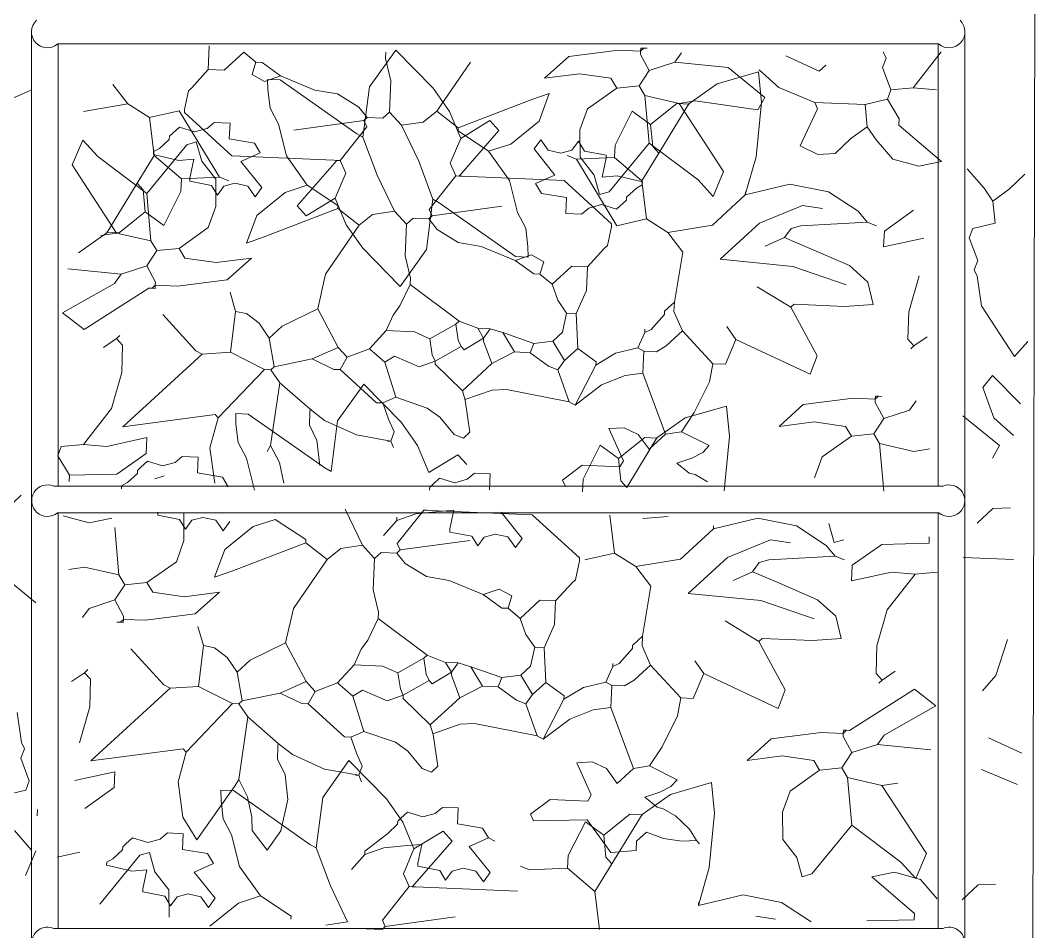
# Model space of a CAD drawing. Header units: centimetres. Extents: x 5667 to 17750, y 274 to 6203.
# Drawn here: x 10869.4 to 10971.9, y 5701.5 to 5793.7 of the extents above; entities that cross this region are included whole.
import ezdxf

# ---------------------------------------------------------------- set-up
doc = ezdxf.new("R2010")
doc.units = ezdxf.units.CM
doc.header["$MEASUREMENT"] = 0
for name, color, linetype, lineweight in [('A-FURN', 8, 'Continuous', 9), ('A-WALL-FULL', 7, 'Continuous', 20), ('G-HEDGE', 104, 'Continuous', 9)]:
    doc.layers.add(name, color=color, linetype=linetype, lineweight=lineweight)

msp = doc.modelspace()

# ---------------------------------------------------------------- linework, layer by layer
at = {"layer": 'A-FURN'}
for p, q in [((10870.51, 5792.31), (10870.51, 5641.99)), ((10964.95, 5792.31), (10964.95, 5641.99)), ((10873.14, 5791.3), (10917.73, 5791.3)), ((10873.21, 5791.3), (10873.21, 5746.55)), ((10962.32, 5791.3), (10917.73, 5791.3)), ((10962.25, 5791.3), (10962.25, 5746.55)), ((10872.75, 5746.55), (10917.73, 5746.55)), ((10962.71, 5746.55), (10917.73, 5746.55)), ((10873.14, 5743.84), (10917.73, 5743.84)), ((10873.21, 5743.84), (10873.21, 5701.79)), ((10962.32, 5743.84), (10917.73, 5743.84)), ((10962.25, 5743.84), (10962.25, 5701.79)), ((10872.75, 5701.79), (10917.73, 5701.79)), ((10962.71, 5701.79), (10917.73, 5701.79))]:
    msp.add_line(p, q, dxfattribs=at)
for centre, radius, start, end in [((10872.11, 5792.53), 1.61, 133.5381, 309.883), ((10963.35, 5792.53), 1.61, 230.117, 46.4619), ((10872.12, 5745.08), 1.6, 66.7709, 309.3571), ((10963.34, 5745.08), 1.6, 230.6429, 113.2291), ((10872.12, 5700.32), 1.6, 66.7709, 309.3571), ((10963.34, 5700.32), 1.6, 230.6429, 113.2291)]:
    msp.add_arc(centre, radius, start, end, dxfattribs=at)
at = {"layer": 'A-WALL-FULL'}
msp.add_line((10971.69, 5639.99), (10972.18, 5864.99), dxfattribs=at)
at = {"layer": 'G-HEDGE'}
for p, q in [((10888.39, 5788.71), (10888.49, 5791.1)), ((10889.99, 5788.64), (10891.98, 5790.47)), ((10893.21, 5789.46), (10891.98, 5790.47)), ((10904.71, 5786.97), (10907.36, 5790.69)), ((10906.32, 5789.84), (10906.35, 5790.48)), ((10907.36, 5790.69), (10911.15, 5786.84)), ((10922.42, 5787.83), (10924.86, 5790.02)), ((10924.86, 5790.02), (10929.91, 5790.67)), ((10932.13, 5790.57), (10929.91, 5790.67)), ((10932.13, 5790.57), (10932.12, 5790.25)), ((10932.12, 5790.25), (10933.01, 5788.62)), ((10932.15, 5790.89), (10932.13, 5790.57)), ((10932.47, 5790.87), (10932.13, 5790.57)), ((10932.15, 5790.89), (10932.47, 5790.87)), ((10932.47, 5790.87), (10932.79, 5790.86)), ((10936.28, 5790.39), (10935.6, 5789.46)), ((10950.21, 5788.56), (10946.84, 5790.1)), ((10956.97, 5789.86), (10956.68, 5790.51)), ((10959.71, 5786.87), (10962.54, 5790.49)), ((10892.84, 5788.2), (10893.21, 5789.46)), ((10893.85, 5789.43), (10893.21, 5789.46)), ((10895.71, 5788.07), (10893.85, 5789.43)), ((10906.86, 5787.58), (10906.32, 5789.84)), ((10911.51, 5784.51), (10914.92, 5789.47)), ((10935.6, 5789.46), (10933.01, 5788.62)), ((10935.6, 5789.46), (10941, 5788.91)), ((10941, 5788.91), (10944.7, 5785.87)), ((10950.21, 5788.56), (10950.88, 5789.17)), ((10956.61, 5788.92), (10956.97, 5789.86)), ((10957.47, 5786.65), (10956.61, 5788.92)), ((10886.72, 5786.87), (10888.39, 5788.71)), ((10888.39, 5788.71), (10889.99, 5788.64)), ((10894.09, 5787.5), (10892.84, 5788.2)), ((10895.71, 5788.07), (10894.09, 5787.5)), ((10899.16, 5786.64), (10895.71, 5788.07)), ((10925.97, 5788.28), (10922.42, 5787.83)), ((10925.97, 5788.28), (10929.14, 5787.83)), ((10929.14, 5787.83), (10929.74, 5786.84)), ((10933.01, 5788.62), (10931.98, 5787.07)), ((10939.9, 5787.27), (10944.06, 5788.48)), ((10944.06, 5788.48), (10944.36, 5785.39)), ((10944.14, 5788.68), (10946.11, 5786.91)), ((10880.26, 5785.23), (10878.75, 5787.21)), ((10886.39, 5786.56), (10886.72, 5786.87)), ((10894.4, 5787.71), (10895.68, 5787.66)), ((10894.43, 5786.65), (10894.4, 5787.71)), ((10895.68, 5787.66), (10903.42, 5782.21)), ((10904.04, 5781.87), (10904.71, 5786.97)), ((10906.72, 5784.4), (10906.86, 5787.58)), ((10911.15, 5786.84), (10912.81, 5784.46)), ((10929.74, 5786.84), (10926.77, 5784.74)), ((10931.98, 5787.07), (10929.74, 5786.84)), ((10931.98, 5787.07), (10932.58, 5786.08)), ((10937.03, 5785.25), (10939.9, 5787.27)), ((10946.11, 5786.91), (10949.75, 5785.39)), ((10957.47, 5786.65), (10959.71, 5786.87)), ((10959.71, 5786.87), (10962.08, 5786.67)), ((10868.47, 5785.75), (10870.43, 5786.62)), ((10885.98, 5784.66), (10886.39, 5786.56)), ((10894.64, 5784.79), (10894.43, 5786.65)), ((10899.16, 5786.64), (10901.47, 5786.24)), ((10901.47, 5786.24), (10903.61, 5784.92)), ((10921.14, 5785.68), (10922.9, 5786.3)), ((10922.9, 5786.3), (10921.88, 5783.5)), ((10932.58, 5786.08), (10936.05, 5785.29)), ((10932.58, 5786.08), (10933.01, 5781.27)), ((10944.7, 5785.87), (10944.01, 5784.63)), ((10957.11, 5785.7), (10957.47, 5786.65)), ((10875.76, 5784.47), (10880.26, 5785.23)), ((10880.26, 5785.23), (10882.44, 5783.86)), ((10895.48, 5783.2), (10894.64, 5784.79)), ((10903.61, 5784.92), (10904.46, 5783.86)), ((10913.67, 5782.82), (10921.14, 5785.68)), ((10933.15, 5783.15), (10935.79, 5785.27)), ((10933.98, 5780.24), (10937.03, 5785.25)), ((10935.79, 5785.27), (10937.07, 5785.22)), ((10937.66, 5785.54), (10936.05, 5785.29)), ((10936.05, 5785.29), (10940.54, 5778.39)), ((10944.01, 5784.63), (10937.66, 5785.54)), ((10944.36, 5785.39), (10943.83, 5779.89)), ((10950.04, 5784.74), (10949.75, 5785.39)), ((10954.85, 5785.16), (10949.75, 5785.39)), ((10954.85, 5785.16), (10957.11, 5785.7)), ((10955.07, 5782.92), (10954.85, 5785.16)), ((10958.3, 5783.74), (10957.11, 5785.7)), ((10882.44, 5783.86), (10885.44, 5784.54)), ((10882.91, 5780.01), (10882.44, 5783.86)), ((10889.52, 5777.81), (10885.44, 5784.54)), ((10885.98, 5784.66), (10885.97, 5784.35)), ((10885.97, 5784.35), (10890.76, 5779.99)), ((10904.13, 5783.55), (10904.46, 5783.86)), ((10904.46, 5783.86), (10906.06, 5783.79)), ((10906.06, 5783.79), (10906.72, 5784.4)), ((10907.94, 5783.07), (10906.72, 5784.4)), ((10911.51, 5784.51), (10910.15, 5783.4)), ((10913.67, 5782.82), (10911.51, 5784.51)), ((10912.81, 5784.46), (10913.93, 5781.75)), ((10926.77, 5784.74), (10926, 5782.6)), ((10931.29, 5784.51), (10929.55, 5781.07)), ((10933.15, 5783.15), (10931.29, 5784.51)), ((10948.28, 5780.98), (10950.04, 5784.74)), ((10958.27, 5783.1), (10958.3, 5783.74)), ((10884.8, 5782.27), (10885.47, 5782.88)), ((10885.47, 5782.88), (10887, 5782.41)), ((10887, 5782.41), (10888.27, 5782.75)), ((10888.27, 5782.75), (10889, 5783.37)), ((10889, 5783.37), (10890.59, 5783.3)), ((10890.59, 5783.3), (10890.52, 5781.7)), ((10895.48, 5783.2), (10896.3, 5779.97)), ((10904.13, 5783.55), (10897.06, 5782.58)), ((10901.72, 5779.51), (10904.42, 5782.9)), ((10904.42, 5782.9), (10904.13, 5783.55)), ((10910.15, 5783.4), (10907.94, 5783.07)), ((10907.94, 5783.07), (10909.68, 5779.43)), ((10913.66, 5782.5), (10913.67, 5782.82)), ((10913.93, 5781.75), (10916.88, 5783.54)), ((10916.88, 5783.54), (10917.8, 5782.54)), ((10921.88, 5783.5), (10918.99, 5781.17)), ((10933.15, 5783.15), (10933.37, 5780.91)), ((10953.42, 5781.72), (10955.07, 5782.92)), ((10955.07, 5782.92), (10955.97, 5781.6)), ((10962.58, 5779.4), (10958.27, 5783.1)), ((10884.47, 5781.97), (10884.45, 5781.65)), ((10884.8, 5782.27), (10884.47, 5781.97)), ((10890.52, 5781.7), (10893.06, 5781.27)), ((10903.42, 5782.21), (10904.04, 5781.87)), ((10905.49, 5778.03), (10904.04, 5781.87)), ((10913.93, 5781.75), (10912.87, 5779.25)), ((10916.76, 5780.45), (10913.66, 5782.5)), ((10917.8, 5782.54), (10913.77, 5777.93)), ((10926, 5782.6), (10926.03, 5779.84)), ((10951.83, 5780.21), (10953.42, 5781.72)), ((10874.63, 5779.06), (10875.69, 5781.57)), ((10877.22, 5779.91), (10875.69, 5781.57)), ((10882.16, 5776.18), (10886.21, 5781.11)), ((10883.46, 5780.73), (10882.86, 5780.41)), ((10884.45, 5781.65), (10883.46, 5780.73)), ((10886.21, 5781.11), (10887.18, 5781.39)), ((10887.73, 5779.45), (10887.18, 5781.39)), ((10893.06, 5781.27), (10893.65, 5780.29)), ((10918.99, 5781.17), (10916.76, 5780.45)), ((10921.35, 5780.68), (10922.03, 5781.61)), ((10923.47, 5778.04), (10921.35, 5780.68)), ((10922.79, 5780.54), (10922.03, 5781.61)), ((10925.85, 5781.45), (10925.19, 5780.55)), ((10926.45, 5780.46), (10925.85, 5781.45)), ((10933.01, 5781.27), (10928.96, 5776.34)), ((10929.55, 5781.07), (10929.49, 5779.8)), ((10933.01, 5781.27), (10937.95, 5777.55)), ((10933.37, 5780.91), (10933.98, 5780.24)), ((10948.28, 5780.98), (10950.07, 5780.13)), ((10955.97, 5781.6), (10957.67, 5779.65)), ((10882.16, 5776.18), (10877.22, 5779.91)), ((10881.19, 5777.21), (10882.91, 5780.01)), ((10882.86, 5780.41), (10882.84, 5780.1)), ((10882.84, 5780.1), (10884.14, 5779.81)), ((10885.68, 5777.65), (10882.91, 5780.01)), ((10884.14, 5779.81), (10885.4, 5779.51)), ((10885.4, 5779.51), (10886.92, 5779.63)), ((10886.92, 5779.63), (10886.52, 5777.73)), ((10890.76, 5779.99), (10901.08, 5779.54)), ((10893.65, 5780.29), (10891.7, 5779.42)), ((10896.3, 5779.97), (10898.4, 5777)), ((10918.87, 5777.48), (10916.76, 5780.45)), ((10924.08, 5780.25), (10922.79, 5780.54)), ((10925.19, 5780.55), (10924.08, 5780.25)), ((10925.65, 5779.65), (10924.71, 5780.01)), ((10929.49, 5779.8), (10925.65, 5779.65)), ((10925.65, 5779.65), (10929.73, 5772.91)), ((10926.03, 5779.84), (10927.44, 5778.01)), ((10928.66, 5780.05), (10926.45, 5780.46)), ((10928.25, 5777.83), (10928.65, 5779.73)), ((10928.65, 5779.73), (10928.66, 5780.05)), ((10929.49, 5779.8), (10932.26, 5777.44)), ((10933.98, 5780.24), (10932.26, 5777.44)), ((10943.83, 5779.89), (10942.73, 5776.03)), ((10950.07, 5780.13), (10951.83, 5780.21)), ((10957.67, 5779.65), (10960.28, 5778.92)), ((10879.11, 5772.16), (10874.63, 5779.06)), ((10889.14, 5777.62), (10887.73, 5779.45)), ((10891.7, 5779.42), (10893.82, 5776.77)), ((10897.37, 5774.91), (10901.4, 5779.52)), ((10901.4, 5779.52), (10901.08, 5779.54)), ((10901.72, 5779.51), (10901.4, 5779.52)), ((10902.3, 5778.21), (10901.72, 5779.51)), ((10909.68, 5779.43), (10911.12, 5775.59)), ((10912.87, 5779.25), (10913.45, 5777.95)), ((10962.58, 5779.4), (10960.28, 5778.92)), ((10966.89, 5776.72), (10965.19, 5778.67)), ((10885.62, 5776.38), (10885.68, 5777.65)), ((10885.68, 5777.65), (10889.52, 5777.81)), ((10886.52, 5777.73), (10886.51, 5777.41)), ((10889.17, 5774.85), (10889.14, 5777.62)), ((10889.52, 5777.81), (10890.46, 5777.45)), ((10901.23, 5775.7), (10902.3, 5778.21)), ((10907.23, 5774.39), (10905.49, 5778.03)), ((10913.45, 5777.95), (10910.75, 5774.55)), ((10913.45, 5777.95), (10913.77, 5777.93)), ((10913.77, 5777.93), (10914.09, 5777.92)), ((10924.41, 5777.47), (10914.09, 5777.92)), ((10921.51, 5777.17), (10923.47, 5778.04)), ((10927.44, 5778.01), (10927.99, 5776.07)), ((10929.76, 5777.95), (10928.25, 5777.83)), ((10931.03, 5777.64), (10929.76, 5777.95)), ((10932.33, 5777.36), (10931.03, 5777.64)), ((10940.54, 5778.39), (10939.47, 5775.88)), ((10971.03, 5778.11), (10969.43, 5776.61)), ((10881.19, 5777.21), (10878.14, 5772.2)), ((10881.8, 5776.55), (10881.19, 5777.21)), ((10882.02, 5774.3), (10881.8, 5776.55)), ((10886.51, 5777.41), (10888.72, 5776.99)), ((10888.72, 5776.99), (10889.32, 5776.01)), ((10889.32, 5776.01), (10889.98, 5776.91)), ((10889.98, 5776.91), (10891.08, 5777.2)), ((10891.08, 5777.2), (10892.38, 5776.92)), ((10892.38, 5776.92), (10893.14, 5775.84)), ((10893.82, 5776.77), (10893.14, 5775.84)), ((10896.18, 5776.28), (10898.4, 5777)), ((10898.4, 5777), (10901.51, 5774.95)), ((10919.68, 5774.26), (10918.87, 5777.48)), ((10922.11, 5776.18), (10921.51, 5777.17)), ((10929.2, 5773.11), (10924.41, 5777.47)), ((10930.71, 5775.81), (10931.71, 5776.72)), ((10931.71, 5776.72), (10932.31, 5777.04)), ((10932.26, 5777.44), (10932.73, 5773.59)), ((10932.31, 5777.04), (10932.33, 5777.36)), ((10937.95, 5777.55), (10939.47, 5775.88)), ((10947.25, 5777.11), (10942.73, 5776.03)), ((10947.25, 5777.11), (10951.15, 5776.34)), ((10967.79, 5775.4), (10966.89, 5776.72)), ((10969.43, 5776.61), (10967.79, 5775.4)), ((10882.59, 5771.37), (10882.16, 5776.18)), ((10883.88, 5772.94), (10885.62, 5776.38)), ((10893.29, 5773.95), (10896.18, 5776.28)), ((10901.23, 5775.7), (10898.28, 5773.91)), ((10902.36, 5772.99), (10901.23, 5775.7)), ((10911.12, 5775.59), (10910.46, 5770.49)), ((10911.75, 5775.24), (10911.12, 5775.59)), ((10924.64, 5775.75), (10922.11, 5776.18)), ((10924.58, 5774.16), (10924.64, 5775.75)), ((10928.96, 5776.34), (10927.99, 5776.07)), ((10930.7, 5775.49), (10930.71, 5775.81)), ((10942.73, 5776.03), (10939.41, 5772.98)), ((10942.73, 5776.03), (10942.75, 5776.35)), ((10951.15, 5776.34), (10954.14, 5774.37)), ((10888.39, 5772.72), (10889.17, 5774.85)), ((10901.49, 5774.64), (10894.03, 5771.77)), ((10898.28, 5773.91), (10897.37, 5774.91)), ((10901.51, 5774.95), (10901.49, 5774.64)), ((10901.49, 5774.64), (10903.65, 5772.95)), ((10910.75, 5774.55), (10911.04, 5773.9)), ((10911.04, 5773.9), (10918.1, 5774.87)), ((10919.49, 5769.8), (10911.75, 5775.24)), ((10926.9, 5774.7), (10926.17, 5774.09)), ((10928.17, 5775.05), (10926.9, 5774.7)), ((10929.7, 5774.57), (10928.17, 5775.05)), ((10930.37, 5775.18), (10929.7, 5774.57)), ((10930.37, 5775.18), (10930.7, 5775.49)), ((10944.17, 5773.15), (10948.53, 5774.94)), ((10948.53, 5774.94), (10950.53, 5774.64)), ((10967.79, 5775.4), (10968.01, 5773.16)), ((10882.02, 5774.3), (10879.37, 5772.18)), ((10882.02, 5774.3), (10883.88, 5772.94)), ((10892.27, 5771.15), (10893.29, 5773.95)), ((10903.65, 5772.95), (10905.02, 5774.05)), ((10905.02, 5774.05), (10907.23, 5774.39)), ((10907.23, 5774.39), (10908.45, 5773.06)), ((10909.11, 5773.67), (10908.45, 5773.06)), ((10910.71, 5773.6), (10909.11, 5773.67)), ((10911.04, 5773.9), (10910.71, 5773.6)), ((10911.55, 5772.54), (10910.71, 5773.6)), ((10919.68, 5774.26), (10920.52, 5772.66)), ((10926.17, 5774.09), (10924.58, 5774.16)), ((10932.73, 5773.59), (10929.73, 5772.91)), ((10934.9, 5772.22), (10932.73, 5773.59)), ((10954.14, 5774.37), (10955.06, 5773.26)), ((10959.76, 5774.47), (10956.8, 5772.37)), ((10885.43, 5770.61), (10888.39, 5772.72)), ((10903.65, 5772.95), (10900.25, 5767.99)), ((10904.02, 5770.62), (10902.36, 5772.99)), ((10908.45, 5773.06), (10908.31, 5769.87)), ((10913.69, 5771.22), (10911.55, 5772.54)), ((10920.52, 5772.66), (10920.74, 5770.81)), ((10929.18, 5772.79), (10928.78, 5770.89)), ((10929.18, 5772.79), (10929.2, 5773.11)), ((10939.41, 5772.98), (10934.9, 5772.22)), ((10940.18, 5769.52), (10944.17, 5773.15)), ((10947.37, 5772.64), (10946.69, 5771.71)), ((10948.34, 5772.91), (10947.37, 5772.64)), ((10955.06, 5773.26), (10948.34, 5772.91)), ((10955.06, 5773.26), (10956, 5772.9)), ((10965.75, 5772.62), (10965.39, 5771.68)), ((10968.01, 5773.16), (10965.75, 5772.62)), ((10878.14, 5772.2), (10875.27, 5770.18)), ((10877.51, 5771.91), (10879.11, 5772.16)), ((10879.37, 5772.18), (10878.1, 5772.24)), ((10882.59, 5771.37), (10879.11, 5772.16)), ((10894.03, 5771.77), (10892.27, 5771.15)), ((10934.9, 5772.22), (10936.41, 5770.24)), ((10946.69, 5771.71), (10944.74, 5770.84)), ((10946.69, 5771.71), (10949.2, 5770.64)), ((10956.8, 5772.37), (10956.73, 5770.78)), ((10960.78, 5771.65), (10956.73, 5770.78)), ((10965.39, 5771.68), (10966.25, 5769.4)), ((10882.16, 5768.84), (10883.19, 5770.39)), ((10883.19, 5770.39), (10882.59, 5771.37)), ((10883.19, 5770.39), (10885.43, 5770.61)), ((10886.03, 5769.63), (10885.43, 5770.61)), ((10907.81, 5766.77), (10904.02, 5770.62)), ((10910.46, 5770.49), (10907.81, 5766.77)), ((10916.01, 5770.81), (10913.69, 5771.22)), ((10916.01, 5770.81), (10919.46, 5769.38)), ((10920.74, 5770.81), (10920.76, 5769.74)), ((10928.45, 5770.59), (10926.77, 5768.75)), ((10928.78, 5770.89), (10928.45, 5770.59)), ((10949.2, 5770.64), (10953.27, 5768.87)), ((10889.2, 5769.17), (10886.03, 5769.63)), ((10889.2, 5769.17), (10892.75, 5769.63)), ((10892.75, 5769.63), (10890.31, 5767.43)), ((10908.31, 5769.87), (10908.85, 5767.61)), ((10919.46, 5769.38), (10921.08, 5769.95)), ((10919.46, 5769.38), (10921.32, 5768.03)), ((10920.76, 5769.74), (10919.49, 5769.8)), ((10921.08, 5769.95), (10922.33, 5769.26)), ((10935.56, 5765.17), (10936.41, 5770.24)), ((10947.55, 5768.79), (10940.18, 5769.52)), ((10966.25, 5769.4), (10965.89, 5768.46)), ((10879.57, 5767.99), (10874.17, 5768.55)), ((10879.57, 5767.99), (10882.16, 5768.84)), ((10883.05, 5767.2), (10882.16, 5768.84)), ((10922.33, 5769.26), (10921.95, 5768)), ((10925.18, 5768.82), (10923.19, 5766.99)), ((10926.77, 5768.75), (10925.18, 5768.82)), ((10926.77, 5768.75), (10926.67, 5766.35)), ((10952.92, 5766.92), (10947.55, 5768.79)), ((10953.27, 5768.87), (10955.12, 5767.19)), ((10965.89, 5768.46), (10966.18, 5767.81)), ((10878.89, 5767.07), (10879.57, 5767.99)), ((10890.31, 5767.43), (10885.26, 5766.79)), ((10900.25, 5767.99), (10899.46, 5764.51)), ((10908.85, 5767.61), (10908.82, 5766.97)), ((10921.32, 5768.03), (10921.95, 5768)), ((10921.95, 5768), (10923.19, 5766.99)), ((10960.32, 5767.83), (10959.28, 5764.19)), ((10966.18, 5767.81), (10966.63, 5764.79)), ((10873.65, 5764.1), (10878.89, 5767.07)), ((10875.82, 5762.41), (10882.38, 5766.59)), ((10882.7, 5766.58), (10882.38, 5766.59)), ((10882.7, 5766.58), (10883.03, 5766.89)), ((10883.02, 5766.57), (10882.7, 5766.58)), ((10883.02, 5766.57), (10883.03, 5766.89)), ((10883.03, 5766.89), (10883.05, 5767.2)), ((10883.03, 5766.89), (10885.26, 5766.79)), ((10908.82, 5766.97), (10907.77, 5764.79)), ((10908.82, 5766.97), (10913.77, 5763.25)), ((10923.19, 5766.99), (10923.75, 5765.37)), ((10926.67, 5766.35), (10925.61, 5764.01)), ((10947.34, 5764.66), (10943.92, 5766.72)), ((10955.66, 5764.93), (10955.12, 5767.19)), ((10890.59, 5766.17), (10891.14, 5764.23)), ((10923.75, 5765.37), (10924.65, 5764.05)), ((10899.46, 5764.51), (10895.87, 5762.75)), ((10899.46, 5764.51), (10901.52, 5760.59)), ((10907.77, 5764.79), (10907.09, 5763.86)), ((10934.56, 5764.26), (10934.54, 5763.94)), ((10935.56, 5765.17), (10934.56, 5764.26)), ((10935.56, 5765.17), (10935.51, 5764.22)), ((10947.34, 5764.66), (10947.68, 5764.96)), ((10947.34, 5764.66), (10950, 5759.75)), ((10947.68, 5764.96), (10952.77, 5764.74)), ((10952.77, 5764.74), (10955.66, 5764.93)), ((10966.63, 5764.79), (10969.97, 5759.66)), ((10875.82, 5762.41), (10873.65, 5764.1)), ((10883.79, 5763.92), (10887.14, 5760.26)), ((10891.14, 5764.23), (10890.65, 5760.11)), ((10892.27, 5764.01), (10891.14, 5764.23)), ((10893.55, 5763.04), (10892.27, 5764.01)), ((10907.09, 5763.86), (10906.38, 5762.29)), ((10913.77, 5763.25), (10913.43, 5762.94)), ((10913.77, 5763.25), (10915.65, 5762.53)), ((10924.65, 5764.05), (10924.25, 5762.15)), ((10924.65, 5764.05), (10925.61, 5764.01)), ((10925.61, 5764.01), (10925.77, 5760.49)), ((10934.54, 5763.94), (10933.2, 5762.4)), ((10935.51, 5764.22), (10936.39, 5762.26)), ((10959.28, 5764.19), (10959.19, 5761.41)), ((10894.54, 5761.53), (10893.55, 5763.04)), ((10895.87, 5762.75), (10894.54, 5761.53)), ((10906.38, 5762.29), (10904.7, 5760.45)), ((10906.38, 5762.29), (10909.25, 5762.17)), ((10913.43, 5762.94), (10910.81, 5761.46)), ((10913.43, 5762.94), (10913.68, 5761.34)), ((10915.65, 5762.53), (10916.24, 5761.54)), ((10915.65, 5762.53), (10916.92, 5762.47)), ((10916.92, 5762.47), (10916.24, 5761.54)), ((10916.92, 5762.47), (10918.18, 5762.1)), ((10932.56, 5762.43), (10932.55, 5762.11)), ((10933.2, 5762.4), (10932.55, 5762.11)), ((10936.39, 5762.26), (10934.72, 5760.74)), ((10936.39, 5762.26), (10939.43, 5758.94)), ((10941.77, 5761.39), (10940.87, 5762.7)), ((10877.79, 5760.59), (10879.1, 5761.49)), ((10879.1, 5761.49), (10879.44, 5761.79)), ((10879.71, 5760.82), (10879.1, 5761.49)), ((10894.54, 5761.53), (10895.05, 5758.64)), ((10909.25, 5762.17), (10910.81, 5761.46)), ((10910.81, 5761.46), (10911.06, 5759.85)), ((10913.68, 5761.34), (10913.97, 5760.69)), ((10916.24, 5761.54), (10914.28, 5760.35)), ((10916.24, 5761.54), (10916.23, 5761.23)), ((10916.23, 5761.23), (10917.09, 5758.95)), ((10918.18, 5762.1), (10921.33, 5761)), ((10918.18, 5762.1), (10919.38, 5760.13)), ((10923.25, 5761.24), (10921.33, 5761)), ((10924.25, 5762.15), (10923.25, 5761.24)), ((10923.25, 5761.24), (10924.45, 5759.27)), ((10932.55, 5762.11), (10931.84, 5760.54)), ((10941.77, 5761.39), (10940.71, 5758.88)), ((10941.77, 5761.39), (10949.28, 5757.87)), ((10959.19, 5761.41), (10959.8, 5760.75)), ((10961.12, 5761.65), (10959.8, 5760.75)), ((10969.97, 5759.67), (10971.32, 5761.2)), ((10879.63, 5758.04), (10879.71, 5760.82)), ((10887.14, 5760.26), (10887.76, 5759.91)), ((10901.52, 5760.59), (10898.91, 5759.43)), ((10901.52, 5760.59), (10902.43, 5759.59)), ((10904.7, 5760.45), (10902.43, 5759.59)), ((10904.7, 5760.45), (10906.24, 5759.11)), ((10913.97, 5760.69), (10911.35, 5759.2)), ((10914.28, 5760.35), (10913.97, 5760.69)), ((10921.33, 5761), (10920.97, 5760.06)), ((10925.77, 5760.49), (10924.45, 5759.27)), ((10925.77, 5760.49), (10927.63, 5759.13)), ((10931.84, 5760.54), (10929.58, 5760)), ((10931.84, 5760.54), (10932.47, 5760.2)), ((10932.47, 5760.2), (10932.37, 5757.97)), ((10933.74, 5760.14), (10932.47, 5760.2)), ((10934.72, 5760.74), (10933.74, 5760.14)), ((10959.8, 5760.75), (10959.47, 5760.44)), ((10887.76, 5759.91), (10879.74, 5752.56)), ((10890.65, 5760.11), (10887.76, 5759.91)), ((10890.65, 5760.11), (10894.08, 5758.36)), ((10898.91, 5759.43), (10895.05, 5758.64)), ((10898.91, 5759.43), (10901.1, 5758.37)), ((10902.43, 5759.59), (10901.74, 5758.35)), ((10907.23, 5759.7), (10906.24, 5759.11)), ((10909.73, 5758.64), (10907.23, 5759.7)), ((10911.35, 5759.2), (10909.73, 5758.64)), ((10911.06, 5759.85), (10911.35, 5759.2)), ((10911.35, 5759.2), (10911.34, 5758.88)), ((10919.38, 5760.13), (10917.09, 5758.95)), ((10919.38, 5760.13), (10920.97, 5760.06)), ((10920.97, 5760.06), (10922.82, 5758.7)), ((10924.45, 5759.27), (10923.77, 5758.34)), ((10929.58, 5760), (10927.62, 5758.81)), ((10927.63, 5759.13), (10927.62, 5758.81)), ((10949.28, 5757.87), (10950, 5759.75)), ((10894.08, 5758.36), (10889.4, 5753.46)), ((10894.08, 5758.36), (10894.72, 5758.33)), ((10895.05, 5758.64), (10894.72, 5758.33)), ((10894.72, 5758.33), (10895.62, 5757.02)), ((10901.1, 5758.37), (10901.74, 5758.35)), ((10901.74, 5758.35), (10905.42, 5754.99)), ((10906.24, 5759.11), (10907.36, 5755.55)), ((10911.34, 5758.88), (10914.1, 5756.21)), ((10917.09, 5758.95), (10914.1, 5756.21)), ((10922.82, 5758.7), (10923.77, 5758.34)), ((10923.77, 5758.34), (10924.9, 5755.1)), ((10927.62, 5758.81), (10925.52, 5754.75)), ((10939.11, 5757.12), (10939.43, 5758.94)), ((10940.71, 5758.88), (10939.43, 5758.94)), ((10878.59, 5754.4), (10879.63, 5758.04)), ((10928.19, 5756.8), (10930.58, 5757.74)), ((10930.58, 5757.74), (10932.37, 5757.97)), ((10932.37, 5757.97), (10934.65, 5751.8)), ((10937.57, 5753.99), (10939.11, 5757.12)), ((10967.76, 5757.76), (10966.75, 5756.52)), ((10970.58, 5754.88), (10967.76, 5757.76)), ((10895.62, 5757.02), (10894.7, 5750.67)), ((10895.62, 5757.02), (10898.69, 5754.33)), ((10901.47, 5753.15), (10904.12, 5756.88)), ((10904.12, 5756.88), (10907.91, 5753.03)), ((10914.1, 5756.21), (10914.37, 5755.24)), ((10917.12, 5756.28), (10914.35, 5755.31)), ((10918.57, 5756.34), (10917.12, 5756.28)), ((10924.9, 5755.1), (10918.57, 5756.34)), ((10925.52, 5754.75), (10928.19, 5756.8)), ((10966.75, 5756.52), (10967.88, 5753.46)), ((10907.36, 5755.55), (10906.06, 5754.97)), ((10910.55, 5754.45), (10907.36, 5755.55)), ((10914.37, 5755.24), (10914.87, 5752.03)), ((10924.9, 5755.1), (10925.52, 5754.75)), ((10948.6, 5754.8), (10953.65, 5755.44)), ((10955.88, 5755.35), (10953.65, 5755.44)), ((10955.88, 5755.35), (10955.86, 5755.03)), ((10955.86, 5755.03), (10956.75, 5753.39)), ((10955.89, 5755.67), (10955.88, 5755.35)), ((10956.21, 5755.65), (10955.88, 5755.35)), ((10955.89, 5755.67), (10956.21, 5755.65)), ((10956.21, 5755.65), (10956.53, 5755.64)), ((10960.02, 5755.17), (10959.34, 5754.24)), ((10875.76, 5750.78), (10878.59, 5754.4)), ((10898.62, 5752.74), (10898.68, 5754.01)), ((10898.69, 5754.33), (10898.68, 5754.01)), ((10898.69, 5754.33), (10900.14, 5753.19)), ((10905.42, 5754.99), (10906.06, 5754.97)), ((10906.06, 5754.97), (10906.63, 5753.34)), ((10911.82, 5753.54), (10910.55, 5754.45)), ((10936.26, 5752.05), (10937.57, 5753.99)), ((10936.66, 5753.46), (10940.82, 5754.66)), ((10940.82, 5754.66), (10941.12, 5751.58)), ((10946.16, 5752.6), (10948.6, 5754.8)), ((10959.34, 5754.24), (10956.75, 5753.39)), ((10879.74, 5752.56), (10889.09, 5753.79)), ((10888.56, 5750.44), (10889.4, 5753.46)), ((10889.09, 5753.79), (10889.4, 5753.46)), ((10891.17, 5753.9), (10892.44, 5753.84)), ((10891.19, 5752.83), (10891.17, 5753.9)), ((10892.44, 5753.84), (10900.18, 5748.4)), ((10900.14, 5753.19), (10903.4, 5751.73)), ((10900.81, 5748.05), (10901.47, 5753.15)), ((10906.63, 5753.34), (10907.21, 5752.04)), ((10907.91, 5753.03), (10909.57, 5750.65)), ((10913.27, 5751.78), (10911.82, 5753.54)), ((10933.79, 5751.44), (10936.66, 5753.46)), ((10949.71, 5753.06), (10946.16, 5752.6)), ((10949.71, 5753.06), (10952.88, 5752.6)), ((10956.75, 5753.39), (10955.72, 5751.84)), ((10964.74, 5753.68), (10968.44, 5750.65)), ((10967.88, 5753.46), (10969.86, 5751.69)), ((10891.41, 5750.98), (10891.19, 5752.83)), ((10899.39, 5751.17), (10898.62, 5752.74)), ((10907.21, 5752.04), (10906.85, 5751.1)), ((10914.87, 5752.03), (10914.21, 5751.42)), ((10930.47, 5752.46), (10928.93, 5752.37)), ((10928.93, 5752.37), (10930.39, 5749.12)), ((10931.9, 5751.78), (10930.47, 5752.46)), ((10936.26, 5752.05), (10934.65, 5751.8)), ((10936.26, 5752.05), (10939.07, 5750.65)), ((10952.88, 5752.6), (10953.48, 5751.62)), ((10878.13, 5750.58), (10882.18, 5751.46)), ((10882.11, 5749.86), (10882.18, 5751.46)), ((10892.25, 5749.39), (10891.41, 5750.98)), ((10899.67, 5748.64), (10899.39, 5751.17)), ((10903.4, 5751.73), (10906.85, 5751.1)), ((10906.53, 5751.11), (10906.85, 5751.1)), ((10906.85, 5751.1), (10907.14, 5750.45)), ((10914.21, 5751.42), (10913.27, 5751.78)), ((10929.91, 5749.34), (10932.56, 5751.46)), ((10930.74, 5746.43), (10933.79, 5751.44)), ((10932.99, 5750.28), (10931.9, 5751.78)), ((10932.56, 5751.46), (10933.83, 5751.4)), ((10934.65, 5751.8), (10932.99, 5750.28)), ((10941.12, 5751.58), (10940.59, 5746.07)), ((10953.48, 5751.62), (10950.51, 5749.52)), ((10955.72, 5751.84), (10953.48, 5751.62)), ((10955.72, 5751.84), (10956.32, 5750.86)), ((10873.16, 5749.61), (10873.52, 5750.56)), ((10873.52, 5750.56), (10875.76, 5750.78)), ((10875.76, 5750.78), (10878.13, 5750.58)), ((10889.06, 5746.87), (10888.56, 5750.44)), ((10894.7, 5750.67), (10894.36, 5750.05)), ((10894.7, 5750.67), (10895.59, 5748.93)), ((10909.57, 5750.65), (10910.7, 5747.94)), ((10928.05, 5750.7), (10926.31, 5747.26)), ((10929.91, 5749.34), (10928.05, 5750.7)), ((10937.31, 5749.4), (10938.45, 5749.96)), ((10938.45, 5749.96), (10939.07, 5750.65)), ((10956.32, 5750.86), (10959.8, 5750.07)), ((10956.32, 5750.86), (10956.75, 5746.05)), ((10961.4, 5750.32), (10959.8, 5750.07)), ((10968.44, 5750.65), (10967.75, 5749.4)), ((10874.35, 5747.65), (10873.16, 5749.61)), ((10879.14, 5747.76), (10882.11, 5749.86)), ((10881.56, 5748.46), (10882.23, 5749.07)), ((10882.23, 5749.07), (10883.76, 5748.6)), ((10883.76, 5748.6), (10885.03, 5748.94)), ((10885.03, 5748.94), (10885.76, 5749.55)), ((10885.76, 5749.55), (10887.36, 5749.48)), ((10887.36, 5749.48), (10887.29, 5747.89)), ((10892.25, 5749.39), (10893.06, 5746.16)), ((10895.59, 5748.93), (10896.04, 5746.86)), ((10910.7, 5747.94), (10913.65, 5749.73)), ((10913.65, 5749.73), (10914.56, 5748.73)), ((10929.91, 5749.34), (10930.13, 5747.09)), ((10930.39, 5749.12), (10930.04, 5748.49)), ((10935.8, 5748.88), (10937.31, 5749.4)), ((10937.04, 5747.87), (10935.8, 5748.88)), ((10950.51, 5749.52), (10949.74, 5747.38)), ((10881.22, 5747.84), (10880.22, 5746.92)), ((10881.23, 5748.15), (10881.22, 5747.84)), ((10881.56, 5748.46), (10881.23, 5748.15)), ((10887.29, 5747.89), (10889.82, 5747.46)), ((10900.18, 5748.4), (10900.81, 5748.05)), ((10914.6, 5747.25), (10915.33, 5747.86)), ((10915.33, 5747.86), (10916.92, 5747.79)), ((10926.22, 5748.66), (10924.24, 5747.15)), ((10930.04, 5748.49), (10926.22, 5748.66)), ((10937.65, 5747.72), (10937.04, 5747.87)), ((10874.32, 5747.01), (10874.35, 5747.65)), ((10874.35, 5747.65), (10879.14, 5747.76)), ((10880.22, 5746.92), (10879.62, 5746.6)), ((10882.97, 5747.3), (10883.94, 5747.58)), ((10889.82, 5747.46), (10890.42, 5746.48)), ((10911.13, 5746.76), (10911.8, 5747.37)), ((10911.8, 5747.37), (10913.33, 5746.9)), ((10913.33, 5746.9), (10914.6, 5747.25)), ((10916.92, 5747.79), (10916.85, 5746.19)), ((10924.24, 5747.15), (10924.53, 5746.5)), ((10926.31, 5747.26), (10926.25, 5745.99)), ((10930.13, 5747.09), (10930.74, 5746.43)), ((10938.91, 5746.99), (10937.65, 5747.72)), ((10879.62, 5746.6), (10879.61, 5746.28)), ((10910.8, 5746.46), (10910.78, 5746.14)), ((10911.13, 5746.76), (10910.8, 5746.46)), ((10929.96, 5746.58), (10924.53, 5746.5)), ((10867.88, 5744.12), (10869.47, 5745.63)), ((10883.28, 5743.91), (10883.27, 5743.6)), ((10885.93, 5741.04), (10885.91, 5743.8)), ((10903.99, 5740.57), (10902.25, 5744.21)), ((10907.46, 5743.09), (10909.38, 5743.76)), ((10910.21, 5744.13), (10907.51, 5740.74)), ((10909.38, 5743.76), (10911.73, 5744)), ((10910.21, 5744.13), (10910.53, 5744.12)), ((10910.53, 5744.12), (10910.85, 5744.1)), ((10921.17, 5743.65), (10910.85, 5744.1)), ((10911.73, 5744), (10913.25, 5744.12)), ((10913.25, 5744.12), (10912.85, 5742.22)), ((10918.03, 5743.91), (10920.15, 5741.26)), ((10967.79, 5744.3), (10966.2, 5742.79)), ((10969.55, 5744.37), (10967.79, 5744.3)), ((10873.72, 5743.56), (10876.33, 5742.83)), ((10876.33, 5742.83), (10878.63, 5743.31)), ((10883.27, 5743.6), (10885.48, 5743.18)), ((10885.48, 5743.18), (10886.08, 5742.2)), ((10886.08, 5742.2), (10886.74, 5743.1)), ((10886.74, 5743.1), (10887.85, 5743.39)), ((10887.85, 5743.39), (10889.14, 5743.11)), ((10889.14, 5743.11), (10889.9, 5742.03)), ((10890.58, 5742.96), (10889.9, 5742.03)), ((10892.94, 5742.47), (10895.17, 5743.19)), ((10895.17, 5743.19), (10898.27, 5741.14)), ((10907.46, 5743.09), (10906.12, 5741.56)), ((10907.47, 5743.41), (10907.46, 5743.09)), ((10925.96, 5739.3), (10921.17, 5743.65)), ((10929.02, 5743.63), (10929.49, 5739.78)), ((10934.93, 5743.49), (10932.37, 5743.28)), ((10944.01, 5743.3), (10939.5, 5742.22)), ((10944.01, 5743.3), (10947.91, 5742.53)), ((10951.18, 5742.78), (10951.73, 5740.84)), ((10879.35, 5737.56), (10878.92, 5742.37)), ((10890.05, 5740.14), (10892.94, 5742.47)), ((10912.85, 5742.22), (10912.83, 5741.9)), ((10912.83, 5741.9), (10915.05, 5741.49)), ((10916.31, 5741.4), (10917.41, 5741.7)), ((10917.41, 5741.7), (10918.71, 5741.41)), ((10939.5, 5742.22), (10936.17, 5739.17)), ((10939.5, 5742.22), (10939.51, 5742.54)), ((10947.91, 5742.53), (10950.9, 5740.56)), ((10885.16, 5738.9), (10885.93, 5741.04)), ((10898.26, 5740.82), (10890.79, 5737.96)), ((10898.27, 5741.14), (10898.26, 5740.82)), ((10898.26, 5740.82), (10900.42, 5739.13)), ((10907.51, 5740.74), (10907.8, 5740.09)), ((10907.8, 5740.09), (10914.87, 5741.06)), ((10915.05, 5741.49), (10915.65, 5740.5)), ((10915.65, 5740.5), (10916.31, 5741.4)), ((10918.71, 5741.41), (10919.47, 5740.34)), ((10920.15, 5741.26), (10919.47, 5740.34)), ((10940.93, 5739.34), (10945.29, 5741.12)), ((10945.29, 5741.12), (10947.3, 5740.83)), ((10952.7, 5741.12), (10951.73, 5740.84)), ((10956.53, 5740.66), (10953.56, 5738.56)), ((10961.32, 5740.77), (10956.53, 5740.66)), ((10961.35, 5741.41), (10961.32, 5740.77)), ((10889.03, 5737.34), (10890.05, 5740.14)), ((10900.42, 5739.13), (10901.79, 5740.24)), ((10901.79, 5740.24), (10903.99, 5740.57)), ((10903.99, 5740.57), (10905.21, 5739.24)), ((10905.87, 5739.85), (10905.21, 5739.24)), ((10907.47, 5739.78), (10905.87, 5739.85)), ((10907.8, 5740.09), (10907.47, 5739.78)), ((10908.32, 5738.73), (10907.47, 5739.78)), ((10929.49, 5739.78), (10926.49, 5739.1)), ((10931.67, 5738.41), (10929.49, 5739.78)), ((10950.9, 5740.56), (10951.82, 5739.45)), ((10882.19, 5736.8), (10885.16, 5738.9)), ((10900.42, 5739.13), (10897.01, 5734.17)), ((10905.21, 5739.24), (10905.07, 5736.06)), ((10910.46, 5737.4), (10908.32, 5738.73)), ((10925.95, 5738.98), (10925.55, 5737.08)), ((10925.95, 5738.98), (10925.96, 5739.3)), ((10936.17, 5739.17), (10931.67, 5738.41)), ((10936.94, 5735.7), (10940.93, 5739.34)), ((10944.14, 5738.82), (10943.46, 5737.89)), ((10945.11, 5739.1), (10944.14, 5738.82)), ((10951.82, 5739.45), (10945.11, 5739.1)), ((10951.82, 5739.45), (10952.77, 5739.09)), ((10964.77, 5739.34), (10969.87, 5739.12)), ((10870.93, 5734.74), (10867.23, 5737.77)), ((10874.27, 5738.1), (10875.88, 5738.35)), ((10879.35, 5737.56), (10875.88, 5738.35)), ((10890.79, 5737.96), (10889.03, 5737.34)), ((10931.67, 5738.41), (10933.18, 5736.43)), ((10943.46, 5737.89), (10941.5, 5737.02)), ((10943.46, 5737.89), (10945.96, 5736.83)), ((10953.56, 5738.56), (10953.49, 5736.96)), ((10957.54, 5737.83), (10953.49, 5736.96)), ((10959.91, 5737.64), (10957.08, 5734.02)), ((10959.91, 5737.64), (10957.54, 5737.83)), ((10962.15, 5737.86), (10959.91, 5737.64)), ((10878.92, 5735.03), (10879.95, 5736.58)), ((10879.95, 5736.58), (10879.35, 5737.56)), ((10879.95, 5736.58), (10882.19, 5736.8)), ((10882.79, 5735.81), (10882.19, 5736.8)), ((10912.77, 5737), (10910.46, 5737.4)), ((10912.77, 5737), (10916.22, 5735.57)), ((10925.21, 5736.77), (10923.54, 5734.93)), ((10925.55, 5737.08), (10925.21, 5736.77)), ((10945.96, 5736.83), (10950.04, 5735.05)), ((10885.96, 5735.36), (10882.79, 5735.81)), ((10885.96, 5735.36), (10889.51, 5735.82)), ((10889.51, 5735.82), (10887.07, 5733.62)), ((10905.07, 5736.06), (10905.61, 5733.8)), ((10916.22, 5735.57), (10917.84, 5736.14)), ((10916.22, 5735.57), (10918.08, 5734.21)), ((10917.84, 5736.14), (10919.09, 5735.45)), ((10932.32, 5731.36), (10933.18, 5736.43)), ((10944.31, 5734.98), (10936.94, 5735.7)), ((10876.33, 5734.18), (10878.92, 5735.03)), ((10879.81, 5733.39), (10878.92, 5735.03)), ((10919.09, 5735.45), (10918.72, 5734.19)), ((10921.94, 5735), (10919.95, 5733.17)), ((10923.54, 5734.93), (10921.94, 5735)), ((10923.54, 5734.93), (10923.44, 5732.54)), ((10949.69, 5733.11), (10944.31, 5734.98)), ((10950.04, 5735.05), (10951.88, 5733.38)), ((10875.65, 5733.25), (10876.33, 5734.18)), ((10887.07, 5733.62), (10882.03, 5732.98)), ((10897.01, 5734.17), (10896.22, 5730.7)), ((10905.61, 5733.8), (10905.58, 5733.16)), ((10918.08, 5734.21), (10918.72, 5734.19)), ((10918.72, 5734.19), (10919.95, 5733.17)), ((10957.08, 5734.02), (10956.04, 5730.38)), ((10879.46, 5732.77), (10879.14, 5732.78)), ((10879.46, 5732.77), (10879.8, 5733.07)), ((10879.78, 5732.75), (10879.46, 5732.77)), ((10879.78, 5732.75), (10879.8, 5733.07)), ((10879.8, 5733.07), (10879.81, 5733.39)), ((10879.8, 5733.07), (10882.03, 5732.98)), ((10905.58, 5733.16), (10904.53, 5730.97)), ((10905.58, 5733.16), (10910.53, 5729.44)), ((10919.95, 5733.17), (10920.52, 5731.55)), ((10923.44, 5732.54), (10922.37, 5730.2)), ((10944.11, 5730.84), (10940.69, 5732.91)), ((10952.42, 5731.12), (10951.88, 5733.38)), ((10887.35, 5732.36), (10887.91, 5730.42)), ((10920.52, 5731.55), (10921.42, 5730.24)), ((10887.91, 5730.42), (10887.41, 5726.29)), ((10889.03, 5730.2), (10887.91, 5730.42)), ((10896.22, 5730.7), (10892.63, 5728.94)), ((10896.22, 5730.7), (10898.28, 5726.78)), ((10904.53, 5730.97), (10903.85, 5730.05)), ((10931.32, 5730.44), (10931.31, 5730.12)), ((10932.32, 5731.36), (10931.32, 5730.44)), ((10932.32, 5731.36), (10932.28, 5730.4)), ((10932.28, 5730.4), (10933.15, 5728.45)), ((10944.11, 5730.84), (10944.44, 5731.15)), ((10944.11, 5730.84), (10946.77, 5725.94)), ((10944.44, 5731.15), (10949.54, 5730.93)), ((10949.54, 5730.93), (10952.42, 5731.12)), ((10968.08, 5727.39), (10969.26, 5731.03)), ((10880.55, 5730.1), (10883.9, 5726.45)), ((10890.31, 5729.22), (10889.03, 5730.2)), ((10903.85, 5730.05), (10903.14, 5728.48)), ((10910.53, 5729.44), (10910.2, 5729.13)), ((10910.53, 5729.44), (10912.41, 5728.71)), ((10921.42, 5730.24), (10921.01, 5728.34)), ((10921.42, 5730.24), (10922.37, 5730.2)), ((10922.37, 5730.2), (10922.54, 5726.68)), ((10931.31, 5730.12), (10929.96, 5728.59)), ((10956.04, 5730.38), (10955.96, 5727.6)), ((10891.3, 5727.72), (10890.31, 5729.22)), ((10892.63, 5728.94), (10891.3, 5727.72)), ((10903.14, 5728.48), (10901.47, 5726.64)), ((10903.14, 5728.48), (10906.01, 5728.35)), ((10906.01, 5728.35), (10907.58, 5727.65)), ((10910.2, 5729.13), (10907.58, 5727.65)), ((10910.2, 5729.13), (10910.45, 5727.52)), ((10912.41, 5728.71), (10913.01, 5727.73)), ((10912.41, 5728.71), (10913.69, 5728.66)), ((10913.69, 5728.66), (10913.01, 5727.73)), ((10913.69, 5728.66), (10914.95, 5728.28)), ((10929.33, 5728.62), (10929.31, 5728.3)), ((10929.96, 5728.59), (10929.31, 5728.3)), ((10933.15, 5728.45), (10931.49, 5726.93)), ((10933.15, 5728.45), (10936.2, 5725.12)), ((10938.54, 5727.58), (10937.64, 5728.89)), ((10874.55, 5726.77), (10875.87, 5727.67)), ((10875.87, 5727.67), (10876.2, 5727.98)), ((10876.48, 5727.01), (10875.87, 5727.67)), ((10891.3, 5727.72), (10891.81, 5724.82)), ((10907.58, 5727.65), (10907.83, 5726.04)), ((10910.45, 5727.52), (10910.74, 5726.87)), ((10913.01, 5727.73), (10911.04, 5726.54)), ((10913.01, 5727.73), (10912.99, 5727.41)), ((10912.99, 5727.41), (10913.85, 5725.14)), ((10914.95, 5728.28), (10918.09, 5727.19)), ((10914.95, 5728.28), (10916.14, 5726.32)), ((10920.02, 5727.43), (10918.09, 5727.19)), ((10921.01, 5728.34), (10920.02, 5727.43)), ((10920.02, 5727.43), (10921.21, 5725.46)), ((10929.31, 5728.3), (10928.61, 5726.73)), ((10938.54, 5727.58), (10937.47, 5725.07)), ((10938.54, 5727.58), (10946.05, 5724.06)), ((10955.96, 5727.6), (10956.57, 5726.93)), ((10957.88, 5727.83), (10956.57, 5726.93)), ((10966.74, 5725.85), (10968.08, 5727.39)), ((10876.39, 5724.23), (10876.48, 5727.01)), ((10883.9, 5726.45), (10884.53, 5726.1)), ((10887.41, 5726.29), (10884.53, 5726.1)), ((10887.41, 5726.29), (10890.84, 5724.55)), ((10898.28, 5726.78), (10895.68, 5725.61)), ((10898.28, 5726.78), (10899.2, 5725.78)), ((10901.47, 5726.64), (10899.2, 5725.78)), ((10901.47, 5726.64), (10903.01, 5725.29)), ((10910.74, 5726.87), (10908.12, 5725.39)), ((10911.04, 5726.54), (10910.74, 5726.87)), ((10916.14, 5726.32), (10913.85, 5725.14)), ((10916.14, 5726.32), (10917.73, 5726.25)), ((10918.09, 5727.19), (10917.73, 5726.25)), ((10922.54, 5726.68), (10921.21, 5725.46)), ((10922.54, 5726.68), (10924.39, 5725.32)), ((10928.61, 5726.73), (10926.35, 5726.19)), ((10928.61, 5726.73), (10929.23, 5726.38)), ((10929.23, 5726.38), (10929.13, 5724.15)), ((10930.5, 5726.33), (10929.23, 5726.38)), ((10931.49, 5726.93), (10930.5, 5726.33)), ((10956.57, 5726.93), (10956.24, 5726.63)), ((10884.53, 5726.1), (10876.5, 5718.74)), ((10895.68, 5725.61), (10891.81, 5724.82)), ((10895.68, 5725.61), (10897.87, 5724.56)), ((10899.2, 5725.78), (10898.5, 5724.53)), ((10903.99, 5725.89), (10903.01, 5725.29)), ((10903.01, 5725.29), (10904.13, 5721.73)), ((10906.5, 5724.82), (10903.99, 5725.89)), ((10908.12, 5725.39), (10906.5, 5724.82)), ((10907.83, 5726.04), (10908.12, 5725.39)), ((10908.12, 5725.39), (10908.1, 5725.07)), ((10917.73, 5726.25), (10919.59, 5724.89)), ((10921.21, 5725.46), (10920.53, 5724.53)), ((10926.35, 5726.19), (10924.38, 5725)), ((10924.39, 5725.32), (10924.38, 5725)), ((10946.05, 5724.06), (10946.77, 5725.94)), ((10959.86, 5726.01), (10953.29, 5721.83)), ((10959.86, 5726.01), (10962.02, 5724.32)), ((10890.84, 5724.55), (10886.16, 5719.64)), ((10890.84, 5724.55), (10891.48, 5724.52)), ((10891.81, 5724.82), (10891.48, 5724.52)), ((10891.48, 5724.52), (10892.38, 5723.2)), ((10897.87, 5724.56), (10898.5, 5724.53)), ((10898.5, 5724.53), (10902.19, 5721.18)), ((10908.1, 5725.07), (10910.86, 5722.4)), ((10913.85, 5725.14), (10910.86, 5722.4)), ((10919.59, 5724.89), (10920.53, 5724.53)), ((10920.53, 5724.53), (10921.67, 5721.29)), ((10924.38, 5725), (10922.29, 5720.94)), ((10935.88, 5723.3), (10936.2, 5725.12)), ((10937.47, 5725.07), (10936.2, 5725.12)), ((10962.02, 5724.32), (10956.78, 5721.35)), ((10869.49, 5720.61), (10869.04, 5723.63)), ((10875.36, 5720.59), (10876.39, 5724.23)), ((10924.96, 5722.98), (10927.34, 5723.92)), ((10927.34, 5723.92), (10929.13, 5724.15)), ((10929.13, 5724.15), (10931.42, 5717.99)), ((10934.33, 5720.18), (10935.88, 5723.3)), ((10892.38, 5723.2), (10891.47, 5716.86)), ((10892.38, 5723.2), (10895.46, 5720.52)), ((10910.86, 5722.4), (10911.14, 5721.43)), ((10913.88, 5722.46), (10911.12, 5721.5)), ((10915.33, 5722.52), (10913.88, 5722.46)), ((10921.67, 5721.29), (10915.33, 5722.52)), ((10922.29, 5720.94), (10924.96, 5722.98)), ((10902.19, 5721.18), (10902.83, 5721.15)), ((10904.13, 5721.73), (10902.83, 5721.15)), ((10907.32, 5720.64), (10904.13, 5721.73)), ((10911.14, 5721.43), (10911.63, 5718.21)), ((10921.67, 5721.29), (10922.29, 5720.94)), ((10945.36, 5720.99), (10950.41, 5721.63)), ((10952.64, 5721.53), (10950.41, 5721.63)), ((10952.64, 5721.53), (10952.63, 5721.22)), ((10952.63, 5721.22), (10953.51, 5719.58)), ((10952.65, 5721.85), (10952.64, 5721.53)), ((10952.97, 5721.84), (10952.64, 5721.53)), ((10952.65, 5721.85), (10952.97, 5721.84)), ((10952.97, 5721.84), (10953.29, 5721.83)), ((10956.78, 5721.35), (10956.1, 5720.42)), ((10869.78, 5719.96), (10869.49, 5720.61)), ((10895.39, 5718.92), (10895.44, 5720.2)), ((10895.46, 5720.52), (10895.44, 5720.2)), ((10895.46, 5720.52), (10896.9, 5719.38)), ((10902.83, 5721.15), (10903.39, 5719.53)), ((10908.58, 5719.72), (10907.32, 5720.64)), ((10933.02, 5718.24), (10934.33, 5720.18)), ((10942.92, 5718.79), (10945.36, 5720.99)), ((10956.1, 5720.42), (10953.51, 5719.58)), ((10956.1, 5720.42), (10961.5, 5719.87)), ((10970.72, 5719.52), (10967.34, 5721.07)), ((10869.42, 5719.01), (10869.78, 5719.96)), ((10876.5, 5718.74), (10885.86, 5719.98)), ((10885.33, 5716.62), (10886.16, 5719.64)), ((10885.86, 5719.98), (10886.16, 5719.64)), ((10896.9, 5719.38), (10900.16, 5717.92)), ((10903.39, 5719.53), (10903.97, 5718.23)), ((10910.03, 5717.97), (10908.58, 5719.72)), ((10946.47, 5719.25), (10942.92, 5718.79)), ((10946.47, 5719.25), (10949.65, 5718.79)), ((10953.51, 5719.58), (10952.49, 5718.03)), ((10870.28, 5716.74), (10869.42, 5719.01)), ((10896.16, 5717.35), (10895.39, 5718.92)), ((10899.97, 5715.05), (10902.62, 5718.77)), ((10902.62, 5718.77), (10906.41, 5714.92)), ((10903.97, 5718.23), (10903.61, 5717.29)), ((10911.63, 5718.21), (10910.97, 5717.6)), ((10927.23, 5718.65), (10925.7, 5718.56)), ((10925.7, 5718.56), (10927.15, 5715.3)), ((10928.67, 5717.97), (10927.23, 5718.65)), ((10933.02, 5718.24), (10931.42, 5717.99)), ((10933.02, 5718.24), (10935.84, 5716.84)), ((10949.65, 5718.79), (10950.24, 5717.81)), ((10874.9, 5716.77), (10878.94, 5717.64)), ((10878.87, 5716.05), (10878.94, 5717.64)), ((10896.43, 5714.83), (10896.16, 5717.35)), ((10900.16, 5717.92), (10903.61, 5717.29)), ((10903.3, 5717.3), (10903.61, 5717.29)), ((10903.61, 5717.29), (10903.9, 5716.64)), ((10910.97, 5717.6), (10910.03, 5717.97)), ((10929.75, 5716.47), (10928.67, 5717.97)), ((10931.42, 5717.99), (10929.75, 5716.47)), ((10950.24, 5717.81), (10947.28, 5715.7)), ((10952.49, 5718.03), (10950.24, 5717.81)), ((10952.49, 5718.03), (10953.08, 5717.05)), ((10966.62, 5717.87), (10970.26, 5716.35)), ((10869.92, 5715.8), (10870.28, 5716.74)), ((10875.91, 5713.94), (10878.87, 5716.05)), ((10885.83, 5713.06), (10885.33, 5716.62)), ((10891.12, 5716.24), (10887.23, 5710.77)), ((10891.47, 5716.86), (10891.12, 5716.24)), ((10891.47, 5716.86), (10892.35, 5715.12)), ((10934.07, 5715.58), (10935.21, 5716.15)), ((10935.16, 5715.36), (10939.32, 5716.56)), ((10935.21, 5716.15), (10935.84, 5716.84)), ((10939.32, 5716.56), (10939.62, 5713.47)), ((10953.08, 5717.05), (10956.56, 5716.26)), ((10953.08, 5717.05), (10953.51, 5712.24)), ((10958.17, 5716.5), (10956.56, 5716.26)), ((10956.56, 5716.26), (10961.05, 5709.36)), ((10867.66, 5715.26), (10869.92, 5715.8)), ((10889.66, 5715.8), (10890.94, 5715.74)), ((10889.69, 5714.73), (10889.66, 5715.8)), ((10890.94, 5715.74), (10898.68, 5710.3)), ((10892.35, 5715.12), (10892.81, 5713.04)), ((10899.3, 5709.95), (10899.97, 5715.05)), ((10927.15, 5715.3), (10926.8, 5714.68)), ((10932.29, 5713.33), (10935.16, 5715.36)), ((10932.57, 5715.07), (10934.07, 5715.58)), ((10933.8, 5714.06), (10932.57, 5715.07)), ((10947.28, 5715.7), (10946.5, 5713.57)), ((10889.9, 5712.88), (10889.69, 5714.73)), ((10895.74, 5711.66), (10896.43, 5714.83)), ((10906.41, 5714.92), (10908.07, 5712.54)), ((10911.36, 5713.43), (10912.09, 5714.04)), ((10912.09, 5714.04), (10913.69, 5713.98)), ((10922.98, 5714.85), (10921, 5713.34)), ((10926.8, 5714.68), (10922.98, 5714.85)), ((10934.41, 5713.91), (10933.8, 5714.06)), ((10871.09, 5713.2), (10871.11, 5713.83)), ((10887.23, 5710.77), (10885.83, 5713.06)), ((10892.81, 5713.04), (10892.84, 5711.69)), ((10907.89, 5712.95), (10908.56, 5713.56)), ((10908.56, 5713.56), (10910.09, 5713.09)), ((10910.09, 5713.09), (10911.36, 5713.43)), ((10913.69, 5713.98), (10913.62, 5712.38)), ((10921, 5713.34), (10921.29, 5712.69)), ((10928.41, 5711.23), (10931.05, 5713.35)), ((10929.24, 5708.32), (10932.29, 5713.33)), ((10931.05, 5713.35), (10932.33, 5713.3)), ((10935.67, 5713.18), (10934.41, 5713.91)), ((10937.08, 5711.83), (10935.67, 5713.18)), ((10939.62, 5713.47), (10939.09, 5707.97)), ((10946.5, 5713.57), (10946.53, 5710.8)), ((10890.74, 5711.28), (10889.9, 5712.88)), ((10907.55, 5712.33), (10906.55, 5711.41)), ((10907.56, 5712.65), (10907.55, 5712.33)), ((10907.89, 5712.95), (10907.56, 5712.65)), ((10908.07, 5712.54), (10909.19, 5709.84)), ((10913.62, 5712.38), (10916.15, 5711.95)), ((10916.15, 5711.95), (10916.75, 5710.97)), ((10926.72, 5712.77), (10921.29, 5712.69)), ((10926.55, 5712.59), (10924.81, 5709.16)), ((10928.41, 5711.23), (10926.55, 5712.59)), ((10929.13, 5709.47), (10926.72, 5712.77)), ((10953.51, 5712.24), (10949.46, 5707.31)), ((10953.51, 5712.24), (10958.46, 5708.51)), ((10868.79, 5711.7), (10870.48, 5709.75)), ((10880.06, 5710.35), (10880.73, 5710.96)), ((10880.73, 5710.96), (10882.26, 5710.49)), ((10883.53, 5710.84), (10884.26, 5711.45)), ((10884.26, 5711.45), (10885.85, 5711.38)), ((10885.85, 5711.38), (10885.78, 5709.78)), ((10890.74, 5711.28), (10891.56, 5708.05)), ((10894.35, 5709.71), (10892.84, 5711.69)), ((10894.35, 5709.71), (10895.74, 5711.66)), ((10906.55, 5711.41), (10904.24, 5709.6)), ((10909.19, 5709.84), (10912.15, 5711.62)), ((10912.15, 5711.62), (10913.06, 5710.63)), ((10916.75, 5710.97), (10914.79, 5710.1)), ((10917.37, 5710.62), (10916.75, 5710.97)), ((10928.41, 5711.23), (10928.63, 5708.99)), ((10931.73, 5710.63), (10932.73, 5711.55)), ((10932.73, 5711.55), (10934.46, 5710.9)), ((10937.8, 5710.69), (10937.08, 5711.83)), ((10879.73, 5710.05), (10879.72, 5709.73)), ((10880.06, 5710.35), (10879.73, 5710.05)), ((10882.26, 5710.49), (10883.53, 5710.84)), ((10898.68, 5710.3), (10899.3, 5709.95)), ((10900.75, 5706.11), (10899.3, 5709.95)), ((10904.22, 5709.28), (10906.14, 5709.95)), ((10906.14, 5709.95), (10908.5, 5710.19)), ((10908.5, 5710.19), (10910.01, 5710.3)), ((10913.06, 5710.63), (10909.03, 5706.01)), ((10910.01, 5710.3), (10909.61, 5708.41)), ((10914.79, 5710.1), (10916.91, 5707.45)), ((10931.69, 5709.68), (10931.73, 5710.63)), ((10934.46, 5710.9), (10936.32, 5710.63)), ((10936.32, 5710.63), (10937.8, 5710.69)), ((10937.8, 5710.69), (10938.11, 5710.36)), ((10946.53, 5710.8), (10947.94, 5708.97)), ((10869.89, 5707.14), (10870.95, 5709.65)), ((10873.09, 5709.02), (10875.39, 5709.5)), ((10877.42, 5704.26), (10881.47, 5709.19)), ((10879.72, 5709.73), (10878.72, 5708.82)), ((10881.47, 5709.19), (10882.44, 5709.47)), ((10882.99, 5707.53), (10882.44, 5709.47)), ((10885.78, 5709.78), (10888.32, 5709.36)), ((10888.32, 5709.36), (10888.91, 5708.37)), ((10904.22, 5709.28), (10902.88, 5707.74)), ((10904.24, 5709.6), (10904.22, 5709.28)), ((10909.19, 5709.84), (10908.13, 5707.33)), ((10924.81, 5709.16), (10924.75, 5707.88)), ((10928.63, 5708.99), (10929.24, 5708.32)), ((10931.69, 5709.68), (10929.13, 5709.47)), ((10947.94, 5708.97), (10948.49, 5707.03)), ((10961.05, 5709.36), (10959.98, 5706.85)), ((10878.12, 5708.5), (10878.1, 5708.18)), ((10878.1, 5708.18), (10879.4, 5707.89)), ((10878.72, 5708.82), (10878.12, 5708.5)), ((10879.4, 5707.89), (10880.66, 5707.59)), ((10888.91, 5708.37), (10886.96, 5707.5)), ((10891.56, 5708.05), (10893.67, 5705.09)), ((10909.61, 5708.41), (10909.6, 5708.09)), ((10909.6, 5708.09), (10911.81, 5707.67)), ((10913.07, 5707.59), (10914.18, 5707.88)), ((10914.18, 5707.88), (10915.47, 5707.6)), ((10920.91, 5707.73), (10919.97, 5708.09)), ((10924.75, 5707.88), (10920.91, 5707.73)), ((10924.75, 5707.88), (10927.52, 5705.53)), ((10929.24, 5708.32), (10927.52, 5705.53)), ((10939.09, 5707.97), (10937.99, 5704.11)), ((10958.46, 5708.51), (10959.98, 5706.85)), ((10880.66, 5707.59), (10882.18, 5707.71)), ((10882.18, 5707.71), (10881.78, 5705.81)), ((10884.4, 5705.7), (10882.99, 5707.53)), ((10886.96, 5707.5), (10889.08, 5704.85)), ((10908.13, 5707.33), (10908.71, 5706.03)), ((10911.81, 5707.67), (10912.41, 5706.69)), ((10912.41, 5706.69), (10913.07, 5707.59)), ((10915.47, 5707.6), (10916.23, 5706.52)), ((10916.91, 5707.45), (10916.23, 5706.52)), ((10949.46, 5707.31), (10948.49, 5707.03)), ((10957.84, 5707.48), (10955.54, 5707)), ((10955.54, 5707), (10959.85, 5703.3)), ((10960.45, 5706.75), (10957.84, 5707.48)), ((10881.78, 5705.81), (10881.77, 5705.49)), ((10902.49, 5702.47), (10900.75, 5706.11)), ((10908.71, 5706.03), (10906.01, 5702.63)), ((10908.71, 5706.03), (10909.03, 5706.01)), ((10909.03, 5706.01), (10909.35, 5706)), ((10919.67, 5705.55), (10909.35, 5706)), ((10962.15, 5704.8), (10960.45, 5706.75)), ((10966.29, 5706.19), (10964.69, 5704.69)), ((10968.05, 5706.27), (10966.29, 5706.19)), ((10881.77, 5705.49), (10883.98, 5705.07)), ((10883.98, 5705.07), (10884.58, 5704.09)), ((10884.43, 5702.93), (10884.4, 5705.7)), ((10884.58, 5704.09), (10885.24, 5704.99)), ((10885.24, 5704.99), (10886.34, 5705.29)), ((10886.34, 5705.29), (10887.64, 5705)), ((10887.64, 5705), (10888.4, 5703.92)), ((10889.08, 5704.85), (10888.4, 5703.92)), ((10891.44, 5704.36), (10893.67, 5705.09)), ((10893.67, 5705.09), (10896.77, 5703.04)), ((10927.52, 5705.53), (10927.99, 5701.68)), ((10942.51, 5705.19), (10937.99, 5704.11)), ((10942.51, 5705.19), (10946.41, 5704.42)), ((10888.55, 5702.03), (10891.44, 5704.36)), ((10937.99, 5704.11), (10938.01, 5704.43)), ((10946.41, 5704.42), (10949.4, 5702.45)), ((10896.77, 5703.04), (10896.75, 5702.72)), ((10906.3, 5701.98), (10913.36, 5702.95)), ((10943.79, 5703.02), (10945.79, 5702.73)), ((10959.85, 5703.3), (10959.82, 5702.67)), ((10900.28, 5702.13), (10902.49, 5702.47)), ((10905.97, 5701.68), (10904.37, 5701.75)), ((10906.3, 5701.98), (10905.97, 5701.68)), ((10906.01, 5702.63), (10906.3, 5701.98)), ((10959.82, 5702.67), (10955.03, 5702.56))]:
    msp.add_line(p, q, dxfattribs=at)
for centre, start, end in [((10890.76, 5779.99), 227.3475, 267.1505), ((10924.41, 5777.47), 47.3475, 87.1505), ((10921.17, 5743.65), 47.3475, 87.1505), ((10919.67, 5705.55), 47.3475, 87.1505)]:
    msp.add_arc(centre, 0.0000399, start, end, dxfattribs=at)

doc.saveas('drawing.dxf')
